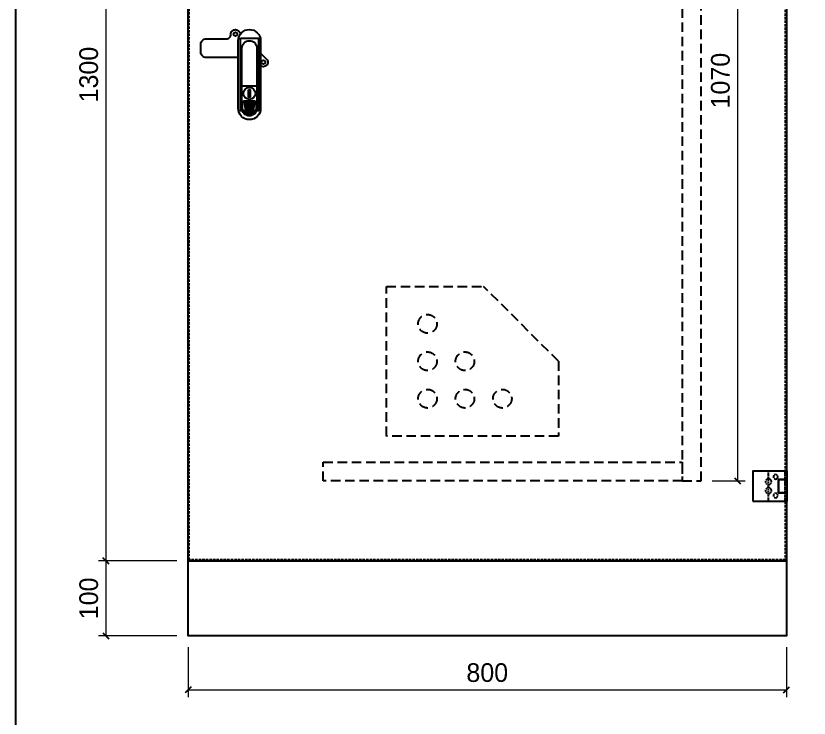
# Model space of a CAD drawing. Header units: millimetres. Extents: x 0 to 3953, y 0 to 2795.
# Drawn here: x 0 to 1061, y 1011 to 1949 of the extents above; entities that cross this region are included whole.
import ezdxf

# ---------------------------------------------------------------- set-up
doc = ezdxf.new("R2010")
doc.units = ezdxf.units.MM
doc.linetypes.add('HIDDEN2', pattern=[4.7625, 3.175, -1.5875])
doc.linetypes.add('HIDDENX2', pattern=[19.05, 12.7, -6.35])
doc.layers.add('DIM', color=253, linetype='Continuous')
doc.styles.add('Arial', font='arial.ttf')
doc.dimstyles.new('Dim-25', dxfattribs={"dimtxt": 25, "dimasz": 8, "dimexe": 10, "dimexo": 15, "dimgap": 10, "dimtad": 1, "dimdec": 0, "dimtxsty": 'Standard', "dimblk": 'OBLIQUE', "dimcen": 10, "dimclrd": 5, "dimclre": 5, "dimclrt": 3, "dimazin": 3, "dimtfac": 1, "dimtdec": 0, "dimtmove": 0, "dimatfit": 3, "dimldrblk": 'OBLIQUE', "dimlwd": 9, "dimlwe": 9})

# ---------------------------------------------------------------- blocks, each defined once
blk = doc.blocks.new('*D1')
at = {"color": 0, "linetype": 'ByBlock', "lineweight": -2}
for p, q in [((124.3, 2516.5), (116.3, 2524.5)), ((116.3, 1224.5), (124.3, 1216.5))]:
    blk.add_line(p, q, dxfattribs=at)
at = {"layer": 'Defpoints', "color": 0, "transparency": 16777216}
for p in [(230.2, 2520.5), (120.3, 1220.5), (230.2, 1220.5)]:
    blk.add_point(p, dxfattribs=at)
at = {"layer": 'DIM', "color": 5, "lineweight": 9, "transparency": 16777216}
for p, q in [((215.2, 2520.5), (110.3, 2520.5)), ((120.3, 2520.5), (120.3, 1220.5)), ((215.2, 1220.5), (110.3, 1220.5))]:
    blk.add_line(p, q, dxfattribs=at)
at = {"layer": 'DIM', "color": 3, "transparency": 16777216, "insert": (97.5, 1870.5), "char_height": 25, "attachment_point": 5, "rotation": 90}
blk.add_mtext('1300', dxfattribs=at)
blk = doc.blocks.new('_Oblique')
at = {"color": 0, "linetype": 'ByBlock', "lineweight": -2}
blk.add_line((-0.5, -0.5), (0.5, 0.5), dxfattribs=at)
blk = doc.blocks.new('*D2')
at = {"color": 0, "linetype": 'ByBlock', "lineweight": -2}
for p, q in [((234.2, 1052.5), (226.2, 1044.5)), ((1026.2, 1044.5), (1034.2, 1052.5))]:
    blk.add_line(p, q, dxfattribs=at)
at = {"layer": 'Defpoints', "color": 0, "transparency": 16777216}
for p in [(230.2, 1120.5), (1030.2, 1120.5), (1030.2, 1048.5)]:
    blk.add_point(p, dxfattribs=at)
at = {"layer": 'DIM', "color": 5, "lineweight": 9, "transparency": 16777216}
for p, q in [((230.2, 1105.5), (230.2, 1038.5)), ((1030.2, 1105.5), (1030.2, 1038.5)), ((230.2, 1048.5), (1030.2, 1048.5))]:
    blk.add_line(p, q, dxfattribs=at)
at = {"layer": 'DIM', "color": 3, "transparency": 16777216, "insert": (630.2, 1071.2), "char_height": 25, "attachment_point": 5}
blk.add_mtext('800', dxfattribs=at)
blk = doc.blocks.new('AB301-2-1')
at = {"linetype": 'Continuous'}
h = blk.add_hatch(dxfattribs=at)
h.set_pattern_fill('ACAD_ISO09W100', color=1, scale=0.2)
h.set_pattern_definition([(0, (-368.0181, 398.3814), (0, 1), [4.8, -0.6, 1.2, -0.6, 1.2, -0.6])])
h.paths.add_polyline_path([(-4.1, -88.5, 0.118404), (0, -89.5, 0.118404), (4.1, -88.5), (7, -72), (-7, -72)])
at = {"color": 1, "linetype": 'Continuous'}
for p, q in [((-10, -50.5), (10, -50.5)), ((-7, -72), (7, -72)), ((-7, -72), (-4.1, -88.5)), ((7, -72), (4.1, -88.5))]:
    blk.add_line(p, q, dxfattribs=at)
for points in [[(-24.7, 18.7, -0.198912), (-23, 23), (-23, 23, -0.414214), (-14.5, 23), (-11.3, 19.8)], [(-15, -12.5), (-57.5, -12.5, -0.414214), (-65, -5), (-65, 5, -0.414214), (-57.5, 12.5), (-30.7, 12.5, 0.414214), (-24.7, 18.5), (-24.7, 18.7)], [(15, -6.5), (23, -14.5, -0.414214), (23, -23), (23, -23, -0.381561), (15, -23.4, -0.381561)]]:
    blk.add_lwpolyline(points, format="xyb", dxfattribs=at)
for points in [[(0, 25), (0, 25, -0.414214), (15, 10), (15, -80.5, -0.414214), (0, -95.5), (0, -95.5, -0.414214), (-15, -80.5), (-15, 10, -0.414214)], [(0, 10, -0.414214), (10, 0), (10, -80.5, -0.414214), (0, -90.5, -0.414214), (-10, -80.5), (-10, 0, -0.414214)], [(9, -72.5), (9, -80.5, -0.414214), (0, -89.5, -0.414214), (-9, -80.5), (-9, -72.5, -0.414214), (-7, -70.5), (7, -70.5, -0.414214)]]:
    blk.add_lwpolyline(points, format="xyb", close=True, dxfattribs=at)
at = {"color": 2, "linetype": 'Continuous'}
blk.add_lwpolyline([(-12, 13.3), (12, 13.3), (12, -83.7), (-12, -83.7)], close=True, dxfattribs=at)
at = {"color": 1, "linetype": 'Continuous'}
blk.add_lwpolyline([(-1, -55.5), (1, -55.5), (1, -65.5), (-1, -65.5)], close=True, dxfattribs=at)
for centre, radius in [((-18.7, 18.7), 2.5), ((18.7, -18.7), 2.5), ((0, -60.5), 8)]:
    blk.add_circle(centre, radius, dxfattribs=at)
blk = doc.blocks.new('HL044-1.3-C')
at = {"color": 1, "linetype": 'HIDDEN2', "ltscale": 0.5}
for p, q in [((-25, 40), (-25, 0)), ((-3, 0), (-3, 40))]:
    blk.add_line(p, q, dxfattribs=at)
at = {"color": 1}
for p, q in [((-12, 29), (0, 29)), ((-12, 11), (-12, 29)), ((-11, 28.5), (0, 28.5)), ((-11, 28.5), (-11, 11.5)), ((0, 11), (-12, 11)), ((0, 11.5), (-11, 11.5))]:
    blk.add_line(p, q, dxfattribs=at)
blk.add_lwpolyline([(-46, 40), (0, 40), (0, 0), (-46, 0)], close=True, dxfattribs=at)
at = {"color": 1, "linetype": 'HIDDEN2', "ltscale": 0.5}
for centre, radius in [((-15.5, 32.5), 3), ((-25, 26), 4), ((-25, 14), 4), ((-15.5, 7.5), 3)]:
    blk.add_circle(centre, radius, dxfattribs=at)
blk = doc.blocks.new('*D3')
at = {"color": 0, "linetype": 'ByBlock', "lineweight": -2}
for p, q in [((124.3, 1216.5), (116.3, 1224.5)), ((116.3, 1124.5), (124.3, 1116.5))]:
    blk.add_line(p, q, dxfattribs=at)
at = {"layer": 'Defpoints', "color": 0, "transparency": 16777216}
for p in [(230.2, 1220.5), (120.3, 1120.5), (230.2, 1120.5)]:
    blk.add_point(p, dxfattribs=at)
at = {"layer": 'DIM', "color": 5, "lineweight": 9, "transparency": 16777216}
for p, q in [((215.2, 1220.5), (110.3, 1220.5)), ((120.3, 1220.5), (120.3, 1120.5)), ((215.2, 1120.5), (110.3, 1120.5))]:
    blk.add_line(p, q, dxfattribs=at)
at = {"layer": 'DIM', "color": 3, "transparency": 16777216, "insert": (97.5, 1170.5), "char_height": 25, "attachment_point": 5, "rotation": 90}
blk.add_mtext('100', dxfattribs=at)
blk = doc.blocks.new('ga tai lieu')
at = {"color": 7, "linetype": 'HIDDENX2'}
for p, q in [((0, 0), (0, 200)), ((0, 200), (130, 200)), ((230, 100), (130, 200)), ((230, 100), (230, 0)), ((230, 0), (0, 0))]:
    blk.add_line(p, q, dxfattribs=at)
for centre in [(55, 150), (55, 100), (105, 100), (55, 50), (105, 50), (155, 50)]:
    blk.add_circle(centre, 12.5, dxfattribs=at)
blk = doc.blocks.new('*D15')
at = {"color": 0, "linetype": 'ByBlock', "lineweight": -2}
for p, q in [((968.8, 2393.4), (960.8, 2401.4)), ((960.8, 1331.4), (968.8, 1323.4))]:
    blk.add_line(p, q, dxfattribs=at)
at = {"layer": 'Defpoints', "color": 0, "ltscale": 3, "transparency": 16777216}
for p in [(916, 2397.4), (916, 1327.4), (964.8, 1327.4)]:
    blk.add_point(p, dxfattribs=at)
at = {"layer": 'DIM', "color": 5, "lineweight": 9, "ltscale": 3, "transparency": 16777216}
for p, q in [((931, 2397.4), (974.8, 2397.4)), ((964.8, 2397.4), (964.8, 1327.4)), ((931, 1327.4), (974.8, 1327.4))]:
    blk.add_line(p, q, dxfattribs=at)
at = {"layer": 'DIM', "color": 3, "ltscale": 3, "transparency": 16777216, "insert": (942, 1862.4), "char_height": 25, "attachment_point": 5, "rotation": 90}
blk.add_mtext('1070', dxfattribs=at)
blk = doc.blocks.new('KHUNG CHUẨN')
at = {"color": 7}
blk.add_lwpolyline([(16919.25, -26555.16), (19889.25, -26555.16), (19889.25, -28655.16), (16919.25, -28655.16)], close=True, dxfattribs=at)
at = {"color": 3, "style": 'Arial'}
for tag, p in [('#01', (17055.57, -28580.1)), ('#02', (17431.39, -28580.1)), ('#03', (18030.58, -28580.1)), ('#08', (18751.7, -28580.1)), ('#10', (19064.78, -28580.1)), ('#05', (17308.45, -28633.02)), ('#09', (18753.85, -28632.6)), ('#11', (19060.3, -28625.69)), ('#12', (19806.46, -28628.91)), ('#04', (17024.77, -28634.62)), ('#06', (17632.65, -28633.73)), ('#07', (18002.01, -28634.74))]:
    blk.add_attdef(tag, p, '', height=20, dxfattribs=at)

msp = doc.modelspace()

# ---------------------------------------------------------------- linework, layer by layer
for points in [[(230.2, 2520.5), (1030.2, 2520.5), (1030.2, 1220.5), (230.2, 1220.5)], [(230.2, 1220.5), (1030.2, 1220.5), (1030.2, 1120.5), (230.2, 1120.5)]]:
    msp.add_lwpolyline(points, close=True)
at = {"linetype": 'HIDDEN2'}
msp.add_lwpolyline([(231.7, 2519), (1028.7, 2519), (1028.7, 1222), (231.7, 1222)], close=True, dxfattribs=at)
at = {"color": 2, "linetype": 'HIDDENX2'}
for points in [[(891, 2397.4), (891, 1327.4), (916, 1327.4), (916, 2397.4)], [(411, 1352.4), (891, 1352.4), (891, 1327.4), (411, 1327.4)]]:
    msp.add_lwpolyline(points, close=True, dxfattribs=at)

# ---------------------------------------------------------------- block references
at = {"color": 3, "xscale": 1.331000000005587, "yscale": 1.331000000005587, "zscale": 1.331000000005587}
msp.add_blockref('KHUNG CHUẨN', (-22519.5, 38140), dxfattribs=at)
msp.add_blockref('AB301-2-1', (312.2, 1905.8))
at = {"color": 7}
msp.add_blockref('ga tai lieu', (495.4, 1387.4), dxfattribs=at)
at = {"xscale": -1, "rotation": 180}
msp.add_blockref('HL044-1.3-C', (1031.2, 1340.5), dxfattribs=at)

# ---------------------------------------------------------------- dimensions: what is measured, and where the dimension line sits
at = {"layer": 'DIM'}
for base, p1, p2, picture, middle in [((120.3, 1220.5), (230.2, 2520.5), (230.2, 1220.5), '*D1', (97.5, 1870.5)), ((120.3, 1120.5), (230.2, 1220.5), (230.2, 1120.5), '*D3', (97.5, 1170.5))]:
    dim = msp.add_linear_dim(base=base, p1=p1, p2=p2, angle=90, dimstyle='Dim-25', dxfattribs=at)
    dim.commit()
    dim.dimension.update_dxf_attribs({"geometry": picture, "text_midpoint": middle})
at = {"layer": 'DIM', "color": 7, "ltscale": 3}
dim = msp.add_linear_dim(base=(964.8, 1327.4), p1=(916, 2397.4), p2=(916, 1327.4), angle=90, dimstyle='Dim-25', dxfattribs=at)
dim.commit()
dim.dimension.update_dxf_attribs({"geometry": '*D15', "text_midpoint": (942, 1862.4)})
at = {"layer": 'DIM'}
dim = msp.add_linear_dim(base=(1030.2, 1048.5), p1=(230.2, 1120.5), p2=(1030.2, 1120.5), dimstyle='Dim-25', dxfattribs=at)
dim.commit()
dim.dimension.update_dxf_attribs({"geometry": '*D2', "text_midpoint": (630.2, 1071.2)})

doc.saveas('drawing.dxf')
